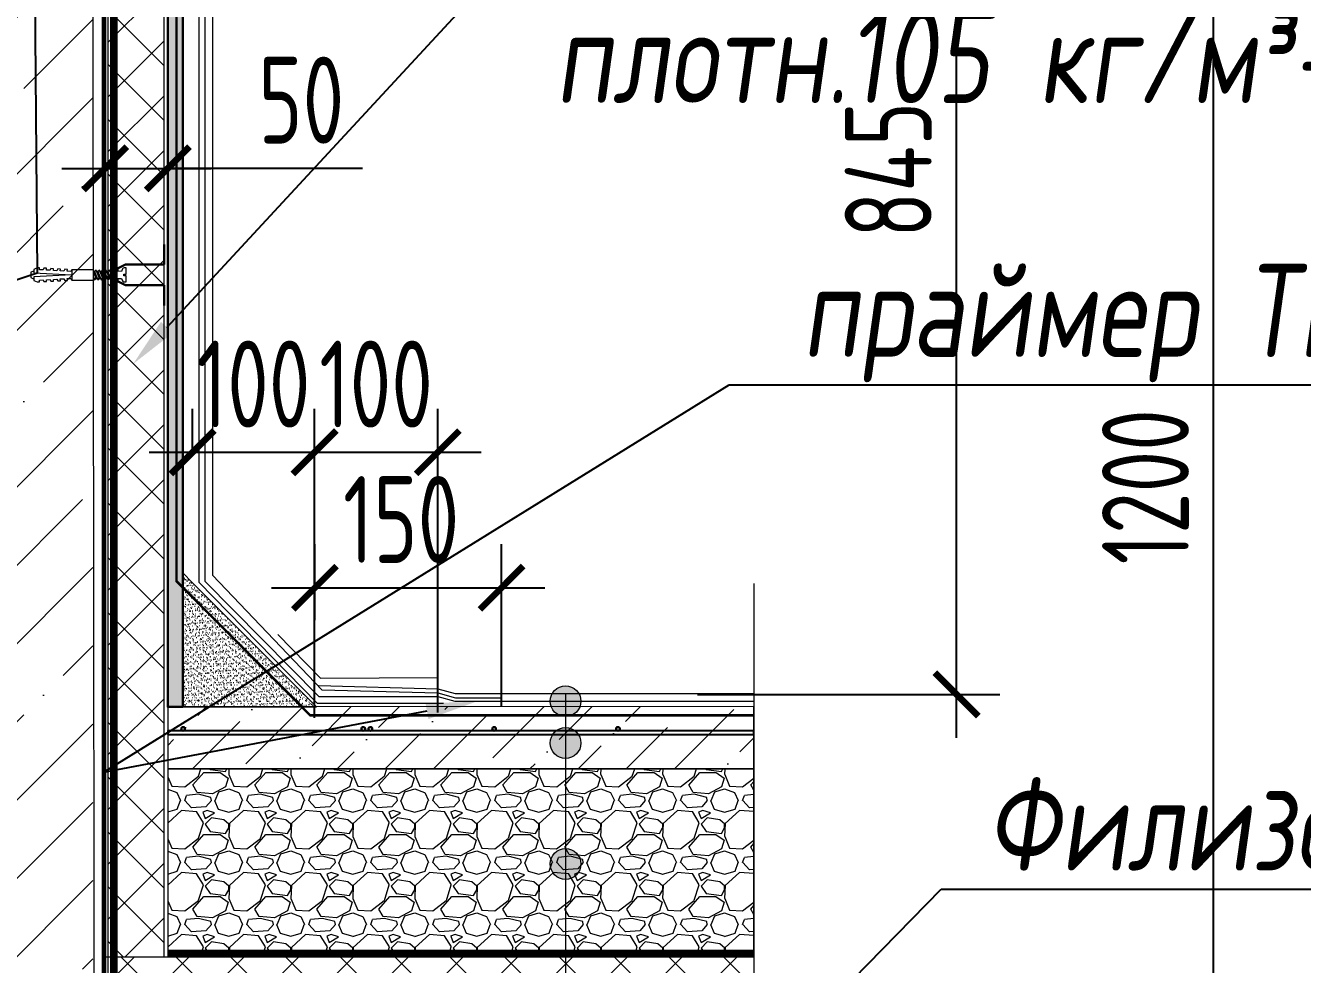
# Model space of a CAD drawing. Header units: millimetres. Extents: x -314343 to 682031, y 21428 to 98936.
# Drawn here: x 431921 to 432951, y 52199 to 52956 of the extents above; entities that cross this region are included whole.
import ezdxf
from ezdxf import colors
from ezdxf.entities.mleader import LeaderData, LeaderLine
from ezdxf.math import Vec2, Vec3

# ---------------------------------------------------------------- set-up
doc = ezdxf.new("R2010")
doc.units = ezdxf.units.MM
doc.header["$MEASUREMENT"] = 0
doc.header["$PDMODE"] = 3
doc.header["$PDSIZE"] = -4
for name, pattern in [('пунктирнаяX2', [12.7, 0, -12.7]), ('штриховая', [19.05, 12.7, -6.35]), ('штриховая 50', [1, 0.5, -0.5])]:
    doc.linetypes.add(name, pattern=pattern)
doc.layers.get('0').update_dxf_attribs({"color": 250, "lineweight": 9})
doc.layers.get('Defpoints').update_dxf_attribs({"color": 6})
for name, color, linetype, lineweight in [('_0', 250, 'Continuous', 9), ('_Выноска', 7, 'Continuous', 15), ('TN-ГИДРОИЗОЛЯЦИЯ БИТУМАЯ нижняя', 173, 'Continuous', 15), ('TN-ГРУНТОВКА', 6, 'Continuous', 15), ('TN-ПАРОИЗОЛЯЦИЯ', 104, 'Continuous', 15), ('АР_Навесной фасад', 147, 'Continuous', 5), ('АР_Тонкие', 250, 'Continuous', 5), ('АР_Утеплитель', 250, 'Continuous', 9), ('Крепеж', 251, 'Continuous', 15), ('Маркировка потолков', 7, 'Continuous', 9)]:
    doc.layers.add(name, color=color, linetype=linetype, lineweight=lineweight)
doc.styles.add('ISOCPEUR', font='isocpeur.ttf', dxfattribs={"width": 0.7})
doc.styles.add('Архитект', font='isocpeur.ttf', dxfattribs={"width": 0.8, "oblique": 8})
doc.dimstyles.new('R_50', dxfattribs={"dimtxt": 140, "dimasz": 30, "dimexe": 20, "dimexo": 0, "dimgap": 20, "dimtad": 1, "dimdec": 0, "dimrnd": 5, "dimzin": 0, "dimdsep": 46, "dimtxsty": 'ISOCPEUR', "dimblk": 'ARCHTICK', "dimcen": 50, "dimdle": 20, "dimclrd": 256, "dimclre": 256, "dimclrt": 256, "dimadec": 0, "dimazin": 0, "dimtfac": 2, "dimtdec": 0, "dimtofl": 0, "dimtmove": 1, "dimatfit": 3, "dimfxl": 1, "dimtvp": 3, "dimtolj": 1, "dimtzin": 0, "dimarcsym": 0})

# ---------------------------------------------------------------- blocks, each defined once
blk = doc.blocks.new('*U252')
blk.add_lwpolyline([(0, -17.582), (0, -1), (2.25, -0.5), (-2.25, 0), (0, 0.5), (0, 26.723)])
blk = doc.blocks.new('_ArchTick')
at = {"color": 0, "linetype": 'ByBlock', "const_width": 0.15}
blk.add_lwpolyline([(-0.5, -0.5), (0.5, 0.5)], dxfattribs=at)
blk = doc.blocks.new('*D371')
at = {"layer": '_0', "lineweight": -2, "ltscale": 500, "transparency": 16777216}
for p, q in [((432672.4, 52381.3), (432672.4, 53297.4)), ((432087.7, 53262.4), (432707.4, 53262.4)), ((432463.5, 52416.3), (432707.4, 52416.3))]:
    blk.add_line(p, q, dxfattribs=at)
at = {"layer": 'Defpoints', "color": 0, "ltscale": 500, "transparency": 16777216}
for p in [(432087.7, 53262.4), (432672.4, 53262.4), (432463.5, 52416.3)]:
    blk.add_point(p, dxfattribs=at)
at = {"layer": '_0', "lineweight": -2, "ltscale": 500, "transparency": 16777216, "xscale": 35, "yscale": 35, "zscale": 35}
for p, rotation in [((432672.4, 53262.4), 90), ((432672.4, 52416.3), 270)]:
    blk.add_blockref('_ArchTick', p, dxfattribs=dict(at, rotation=rotation))
at = {"layer": '_0', "ltscale": 500, "transparency": 16777216, "insert": (432617.4, 52839.3), "char_height": 70, "attachment_point": 5, "rotation": 90, "style": 'ISOCPEUR'}
blk.add_mtext('\\A1;845', dxfattribs=at)
blk = doc.blocks.new('*D372')
at = {"layer": '_0', "lineweight": -2, "ltscale": 500, "transparency": 16777216}
for p, q in [((431985.7, 52770.7), (431985.7, 52875.4)), ((432036.2, 52763.5), (432036.2, 52875.4)), ((431950.7, 52840.4), (432071.2, 52840.4)), ((432193.3, 52840.4), (432036.2, 52840.4))]:
    blk.add_line(p, q, dxfattribs=at)
at = {"layer": 'Defpoints', "color": 0, "ltscale": 500, "transparency": 16777216}
for p in [(432036.2, 52840.4), (431985.7, 52770.7), (432036.2, 52763.5)]:
    blk.add_point(p, dxfattribs=at)
at = {"layer": '_0', "lineweight": -2, "ltscale": 500, "transparency": 16777216, "xscale": 35, "yscale": 35, "zscale": 35, "rotation": 180}
blk.add_blockref('_ArchTick', (431985.7, 52840.4), dxfattribs=at)
at = {"layer": '_0', "lineweight": -2, "ltscale": 500, "transparency": 16777216, "xscale": 35, "yscale": 35, "zscale": 35}
blk.add_blockref('_ArchTick', (432036.2, 52840.4), dxfattribs=at)
at = {"layer": '_0', "ltscale": 500, "transparency": 16777216, "insert": (432143.9, 52895.4), "char_height": 70, "attachment_point": 5, "style": 'ISOCPEUR'}
blk.add_mtext('\\A1;50', dxfattribs=at)
blk = doc.blocks.new('*D373')
at = {"layer": '_0', "lineweight": -2, "ltscale": 500, "transparency": 16777216}
for p, q in [((432879.8, 51949.7), (432879.8, 53217.8)), ((432240.3, 53182.8), (432914.8, 53182.8)), ((432721.6, 51984.7), (432914.8, 51984.7))]:
    blk.add_line(p, q, dxfattribs=at)
at = {"layer": 'Defpoints', "color": 0, "ltscale": 500, "transparency": 16777216}
for p in [(432240.3, 53182.8), (432879.8, 53182.8), (432721.6, 51984.7)]:
    blk.add_point(p, dxfattribs=at)
at = {"layer": '_0', "lineweight": -2, "ltscale": 500, "transparency": 16777216, "xscale": 35, "yscale": 35, "zscale": 35}
for p, rotation in [((432879.8, 53182.8), 90), ((432879.8, 51984.7), 270)]:
    blk.add_blockref('_ArchTick', p, dxfattribs=dict(at, rotation=rotation))
at = {"layer": '_0', "ltscale": 500, "transparency": 16777216, "insert": (432824.8, 52583.7), "char_height": 70, "attachment_point": 5, "rotation": 90, "style": 'ISOCPEUR'}
blk.add_mtext('\\A1;1200', dxfattribs=at)
blk = doc.blocks.new('*D375')
at = {"layer": '_0', "lineweight": -2, "ltscale": 500, "transparency": 16777216}
for p, q in [((432056.2, 52611.5), (432056.2, 52646.5)), ((432154.6, 52397.4), (432154.6, 52646.5)), ((432021.2, 52611.5), (432189.6, 52611.5))]:
    blk.add_line(p, q, dxfattribs=at)
at = {"layer": 'Defpoints', "color": 0, "ltscale": 500, "transparency": 16777216}
for p in [(432056.2, 52611.5), (432154.6, 52611.5), (432154.6, 52397.4)]:
    blk.add_point(p, dxfattribs=at)
at = {"layer": '_0', "lineweight": -2, "ltscale": 500, "transparency": 16777216, "xscale": 35, "yscale": 35, "zscale": 35, "rotation": 180}
blk.add_blockref('_ArchTick', (432056.2, 52611.5), dxfattribs=at)
at = {"layer": '_0', "lineweight": -2, "ltscale": 500, "transparency": 16777216, "xscale": 35, "yscale": 35, "zscale": 35}
blk.add_blockref('_ArchTick', (432154.6, 52611.5), dxfattribs=at)
at = {"layer": '_0', "ltscale": 500, "transparency": 16777216, "insert": (432105.4, 52666.5), "char_height": 70, "attachment_point": 5, "style": 'ISOCPEUR'}
blk.add_mtext('\\A1;100', dxfattribs=at)
blk = doc.blocks.new('*D376')
at = {"layer": '_0', "lineweight": -2, "ltscale": 500, "transparency": 16777216}
for p, q in [((432154.6, 52525.6), (432154.6, 52646.5)), ((432253.9, 52401.7), (432253.9, 52646.5)), ((432119.6, 52611.5), (432288.9, 52611.5))]:
    blk.add_line(p, q, dxfattribs=at)
at = {"layer": 'Defpoints', "color": 0, "ltscale": 500, "transparency": 16777216}
for p in [(432253.9, 52611.5), (432154.6, 52525.6), (432253.9, 52401.7)]:
    blk.add_point(p, dxfattribs=at)
at = {"layer": '_0', "lineweight": -2, "ltscale": 500, "transparency": 16777216, "xscale": 35, "yscale": 35, "zscale": 35, "rotation": 180}
blk.add_blockref('_ArchTick', (432154.6, 52611.5), dxfattribs=at)
at = {"layer": '_0', "lineweight": -2, "ltscale": 500, "transparency": 16777216, "xscale": 35, "yscale": 35, "zscale": 35}
blk.add_blockref('_ArchTick', (432253.9, 52611.5), dxfattribs=at)
at = {"layer": '_0', "ltscale": 500, "transparency": 16777216, "insert": (432204.2, 52666.5), "char_height": 70, "attachment_point": 5, "style": 'ISOCPEUR'}
blk.add_mtext('\\A1;100', dxfattribs=at)
blk = doc.blocks.new('*D377')
at = {"layer": '_0', "lineweight": -2, "ltscale": 500, "transparency": 16777216}
for p, q in [((432154.9, 52476.1), (432154.9, 52537.3)), ((432305.4, 52406.4), (432305.4, 52537.3)), ((432119.9, 52502.3), (432340.4, 52502.3))]:
    blk.add_line(p, q, dxfattribs=at)
at = {"layer": 'Defpoints', "color": 0, "ltscale": 500, "transparency": 16777216}
for p in [(432305.4, 52502.3), (432154.9, 52476.1), (432305.4, 52406.4)]:
    blk.add_point(p, dxfattribs=at)
at = {"layer": '_0', "lineweight": -2, "ltscale": 500, "transparency": 16777216, "xscale": 35, "yscale": 35, "zscale": 35, "rotation": 180}
blk.add_blockref('_ArchTick', (432154.9, 52502.3), dxfattribs=at)
at = {"layer": '_0', "lineweight": -2, "ltscale": 500, "transparency": 16777216, "xscale": 35, "yscale": 35, "zscale": 35}
blk.add_blockref('_ArchTick', (432305.4, 52502.3), dxfattribs=at)
at = {"layer": '_0', "ltscale": 500, "transparency": 16777216, "insert": (432224.4, 52557.3), "char_height": 70, "attachment_point": 5, "style": 'ISOCPEUR'}
blk.add_mtext('\\A1;150', dxfattribs=at)
blk = doc.blocks.new('Дюбель')
at = {"layer": 'Крепеж'}
for points in [[(-48.1, 2.8), (-49, 2.8), (-50.4, 2.1), (-50.4, -2.1), (-49, -2.8), (-48.1, -2.8)], [(-17.5, 4.2), (-18.3, 2.8), (-21.1, 3), (-21, 4.4), (-23.1, 4.5), (-23.9, 3.1), (-26.7, 3.3), (-26.6, 4.7), (-28.7, 4.8), (-29.5, 3.4), (-32.3, 3.6), (-32.2, 5), (-34.3, 5.1), (-35, 3.7), (-37.8, 3.9), (-37.8, 5.3), (-39.9, 5.4), (-40.6, 4), (-43.4, 4.2), (-43.4, 5.6), (-45.5, 5.7), (-48, 4.4), (-48.1, 1.6), (-17.6, 0), (-48.1, -1.6), (-48, -4.4), (-45.5, -5.7), (-43.4, -5.6), (-43.4, -4.2), (-40.6, -4), (-39.9, -5.4), (-37.8, -5.3), (-37.8, -3.9), (-35, -3.7), (-34.3, -5.1), (-32.2, -5), (-32.3, -3.6), (-29.5, -3.4), (-28.7, -4.8), (-26.6, -4.7), (-26.7, -3.3), (-23.9, -3.1), (-23.1, -4.5), (-21, -4.4), (-21.1, -3), (-18.3, -2.8), (-17.5, -4.2)], [(0, -4.2), (0, 4.2), (-17.5, 4.2), (-17.5, -4.2), (0, -4.2)]]:
    blk.add_lwpolyline(points, dxfattribs=at)
blk = doc.blocks.new('*D410')
at = {"layer": '_0', "lineweight": -2, "ltscale": 500, "transparency": 16777216}
for p, q in [((431635.9, 52825), (431635.9, 53798.5)), ((432049.8, 53239.7), (432049.8, 53798.5)), ((431600.9, 53763.5), (432084.8, 53763.5))]:
    blk.add_line(p, q, dxfattribs=at)
at = {"layer": 'Defpoints', "color": 0, "ltscale": 500, "transparency": 16777216}
for p in [(432049.8, 53763.5), (432049.8, 53239.7), (431635.9, 52825)]:
    blk.add_point(p, dxfattribs=at)
at = {"layer": '_0', "lineweight": -2, "ltscale": 500, "transparency": 16777216, "xscale": 35, "yscale": 35, "zscale": 35, "rotation": 180}
blk.add_blockref('_ArchTick', (431635.9, 53763.5), dxfattribs=at)
at = {"layer": '_0', "lineweight": -2, "ltscale": 500, "transparency": 16777216, "xscale": 35, "yscale": 35, "zscale": 35}
blk.add_blockref('_ArchTick', (432049.8, 53763.5), dxfattribs=at)
at = {"layer": '_0', "ltscale": 500, "transparency": 16777216, "insert": (431842.8, 53818.5), "char_height": 70, "attachment_point": 5, "style": 'ISOCPEUR'}
blk.add_mtext('\\A1;415', dxfattribs=at)

msp = doc.modelspace()

# ---------------------------------------------------------------- hatches: boundary and pattern name
at = {"lineweight": 9, "transparency": 33554559}
h = msp.add_hatch(dxfattribs=at)
h.set_pattern_fill('AR-SAND', color=256, scale=5)
h.set_pattern_definition([(37.5000203, (-114.9605, -11289.561), (-0.31497021, 9.63411873), [0, -7.6, 0, -8.5, 0, -8.125]), (7.5000203, (-114.96, -11289.561), (8.8488785, 14.11073347), [0, -4.1, 0, -6.85, 0, -2.625]), (327.5000203, (-121.1105, -11289.561), (15.5707093, 0.0283008), [0, -2.5, 0, -9, 0, -11.75]), (317.5000203, (-121.11, -11289.561), (15.03063146, 4.38838316), [0, -1.25, 0, -5.9, 0, -6.75])])
h.paths.add_polyline_path([(432048.2, 53217.2), (432036.2, 53217.2), (432036.2, 52406.2), (432048.2, 52406.3)])
h = msp.add_hatch(dxfattribs=at)
h.set_pattern_fill('AR-SAND', color=256, scale=2)
h.set_pattern_definition([(37.50002035, (387.3616, -7329.3242), (-0.125988085, 3.853647493), [0, -3.04, 0, -3.4, 0, -3.25]), (7.5000203, (387.3616, -7329.324), (3.539551406, 5.64429339), [0, -1.64, 0, -2.74, 0, -1.05]), (327.50002035, (384.9016, -7329.324), (6.22828372, 0.01132032), [0, -1, 0, -3.6, 0, -4.7]), (317.5000203, (384.9016, -7329.324), (6.012252586, 1.755353265), [0, -0.5, 0, -2.36, 0, -2.7])])
h.paths.add_polyline_path([(432048.2, 52514.2), (432048.2, 52406.2), (432156.1, 52406.3)])
h = msp.add_hatch(dxfattribs=at)
h.set_pattern_fill('ANSI36', color=256, scale=8.657649)
h.set_pattern_definition([(45, (430879.467, 51879.28), (14.5777, 53.4517), [68.7201, -13.744, 0, -13.744])])
h.paths.add_polyline_path([(432508.9, 52406.5), (432036.2, 52406.2), (432036.2, 52356.2), (432508.9, 52356.2)])
h = msp.add_hatch(dxfattribs=at)
h.set_pattern_fill('GRAVEL', color=256, scale=50)
h.set_pattern_definition([(228.0127875, (-178.9605, -12269.562), (-400, -450), [6.7268, -665.9544024]), (184.9697407, (-183.4605, -12274.562), (600, 50), [11.5434, -1142.796238]), (132.5104471, (-194.9605, -12275.562), (500, -550), [8.1394, -805.80163]), (267.273689, (-214.4605, -12288.062), (50, 1000), [10.5119, -1040.677902]), (292.8336542, (-214.9605, -12298.562), (-250, 600), [10.30775, -1020.4686564]), (357.273689, (-210.9605, -12308.062), (-1000, 50), [10.5119, -1040.677902]), (37.69424047, (-200.4605, -12308.562), (-650, -500), [13.90145, -1376.2424274]), (72.25532837, (-189.4605, -12300.062), (350, 1100), [13.1244, -1299.316075]), (121.4295656, (-185.4605, -12287.562), (-400, 650), [10.5475, -1044.2036555]), (175.2363583, (-190.9605, -12278.562), (550, -50), [12.0416, -590.038129]), (222.3974378, (-202.9605, -12277.562), (-600, -550), [15.5724, -1541.66875]), (138.8140748, (-164.9605, -12288.562), (-350, 300), [5.31505, -526.1922406]), (171.4692344, (-168.9605, -12285.062), (650, -100), [10.11185, -1001.075571]), (225, (-178.96, -12283.562), (-6e-15, -50), [7.07105, -63.639628]), (203.1985905, (-182.4605, -12277.562), (250, 100), [3.8079, -376.9807553]), (291.8014095, (-185.9605, -12279.062), (-50, 150), [5.38515, -263.8730904]), (30.9637565, (-183.9605, -12284.062), (150, 100), [8.74645, -282.801145]), (161.565051, (-176.46, -12279.562), (100, -50), [6.32455, -151.789333]), (16.3895403, (-214.9605, -12279.062), (500, 150), [8.86, -877.1422573]), (70.3461759, (-206.4605, -12276.562), (-200, -550), [7.43305, -735.8703874]), (293.1985905, (-176.4605, -12269.562), (-100, 250), [7.61575, -373.1729053]), (343.6104597, (-173.4605, -12276.562), (-500, 150), [8.86, -877.1422573]), (339.4439548, (-214.9605, -12310.062), (-250, 100), [8.544, -418.656187]), (294.7751406, (-206.9605, -12313.062), (-250, 550), [7.1589, -708.732153]), (66.8014095, (-175.9605, -12319.562), (100, 250), [7.61575, -373.1729053]), (17.3540246, (-172.9605, -12312.562), (-650, -200), [8.38155, -829.7711807]), (69.4439548, (-200.4605, -12319.562), (-100, -250), [4.272, -422.928187]), (101.3099325, (-178.96, -12319.562), (-50, 200), [2.5495, -252.4014757]), (165.9637565, (-179.46, -12317.062), (150, -50), [10.30775, -195.847531]), (186.00900596, (-189.4605, -12314.562), (500, 50), [9.5525, -945.696159]), (303.6900675, (-183.96, -12288.562), (-50, 100), [7.2111, -173.066464]), (353.1572266, (-179.9605, -12294.562), (850, -100), [12.5897, -1246.378131]), (60.9453959, (-167.4605, -12296.062), (-200, -350), [5.1478, -509.633707]), (90, (-164.96, -12291.56), (-50, 50), [3, -47]), (120.2564372, (-190.4605, -12313.062), (200, -350), [6.9462, -687.6759995]), (48.0127875, (-193.9605, -12307.062), (400, 450), [13.4536, -659.2276024]), (0, (-184.96, -12297.06), (50, 50), [13, -37]), (325.3048465, (-171.9605, -12297.062), (500, -350), [7.9057, -782.663715]), (254.0546041, (-165.4605, -12301.562), (-50, -200), [7.2801, -356.7253945]), (207.64597536, (-167.4605, -12308.562), (-950, -500), [11.85325, -1173.473709]), (175.42607874, (-177.9605, -12314.062), (-650, 50), [12.53995, -1241.4536704])])
h.paths.add_polyline_path([(432508.9, 52356.2), (432036.2, 52356.2), (432036.2, 52204.7), (432508.9, 52204.7)])
at = {"layer": '_Выноска'}
h = msp.add_hatch(color=256, dxfattribs=at)
edge = h.paths.add_edge_path()
edge.add_arc((432357, 52410.8), 12.4, 0, 360)
h = msp.add_hatch(color=256, dxfattribs=at)
edge = h.paths.add_edge_path()
edge.add_arc((432357, 52410.8), 12.4, 0, 360)
h = msp.add_hatch(color=256, dxfattribs=at)
edge = h.paths.add_edge_path()
edge.add_arc((432357, 52377.1), 12.4, 0, 360)
h = msp.add_hatch(color=256, dxfattribs=at)
edge = h.paths.add_edge_path()
edge.add_arc((432357, 52377.1), 12.4, 0, 360)
h = msp.add_hatch(color=256, dxfattribs=at)
edge = h.paths.add_edge_path()
edge.add_arc((432357, 52279.6), 12.4, 0, 360)
h = msp.add_hatch(color=256, dxfattribs=at)
edge = h.paths.add_edge_path()
edge.add_arc((432357, 52279.6), 12.4, 0, 360)
at = {"layer": 'АР_Утеплитель', "lineweight": 9, "ltscale": 500}
h = msp.add_hatch(dxfattribs=at)
h.set_pattern_fill('ANSI37', color=251, scale=250, angle=-90)
h.set_pattern_definition([(315, (-217.965, -12319.562), (22.097087, 22.097087), []), (45, (-217.965, -12319.562), (-22.097087, 22.097087), [])])
h.paths.add_polyline_path([(432033.2, 53182.8), (431987.8, 53182.8), (431987.8, 52204.7), (432033.2, 52204.7)])
h = msp.add_hatch(dxfattribs=at)
h.set_pattern_fill('ANSI37', color=251, scale=250, angle=-90)
h.set_pattern_definition([(315, (-237.292, -12169.562), (22.097087, 22.097087), []), (45, (-237.292, -12169.562), (-22.097087, 22.097087), [])])
h.paths.add_polyline_path([(432508.9, 52154.7), (432508.9, 52204.7), (431987.8, 52204.7), (431987.8, 52154.7)])
at = {"layer": 'Маркировка потолков', "lineweight": 9, "ltscale": 5000, "transparency": 33554610}
h = msp.add_hatch(dxfattribs=at)
h.set_pattern_fill('ANSI35', color=256, scale=356.9777)
h.set_pattern_definition([(45, (437.36, -7329.32), (-63.105338, 63.105338), []), (45, (500.47, -7329.32), (-63.105338, 63.105338), [111.555531, -22.311106, 0, -22.311106])])
h.paths.add_polyline_path([(431782.8, 51984.7), (431977.3, 51984.8), (431977.3, 51766), (431783, 51765.9), (431782.8, 51956.3), (431782.8, 51570.8), (431975.7, 51570.8), (431975.7, 53172.8), (431782.8, 53172.8)])

# ---------------------------------------------------------------- linework, layer by layer
at = {"lineweight": 20}
for points in [[(432508.9, 52406.5), (432036.2, 52406.2), (432036.2, 52356.2), (432508.9, 52356.2)], [(432508.9, 52356.2), (432036.2, 52356.2), (432036.2, 52204.7), (432508.9, 52204.7)]]:
    msp.add_lwpolyline(points, close=True, dxfattribs=at)
at = {"lineweight": 25}
msp.add_lwpolyline([(432036.2, 52384), (432508.9, 52384), (432508.9, 52387), (432036.2, 52387)], close=True, dxfattribs=at)
at = {"lineweight": 30}
for centre in [(432048.5, 52388.5), (432193.9, 52388.5), (432199.6, 52388.5), (432299.4, 52388.5), (432399.3, 52388.5)]:
    msp.add_circle(centre, 1.5, dxfattribs=at)
at = {"layer": '_0', "color": 7, "ltscale": 500}
for p, q in [((432036.2, 53214.2), (432036.2, 52204.7)), ((431987.8, 53182.8), (431987.8, 51984.7)), ((431985.7, 52204.7), (432508.9, 52204.7))]:
    msp.add_line(p, q, dxfattribs=at)
at = {"layer": '_0', "color": 7}
for p, q in [((431987.8, 53182.8), (431987.8, 52004.7)), ((432033.2, 52204.7), (432033.2, 53182.8))]:
    msp.add_line(p, q, dxfattribs=at)
at = {"layer": '_0', "color": 1, "ltscale": 500}
msp.add_line((432036.2, 52356.2), (432508.9, 52356.2), dxfattribs=at)
at = {"layer": '_0', "color": 7, "lineweight": 30, "ltscale": 500}
msp.add_lwpolyline([(432047.2, 53217.2), (432036.2, 53217.2), (432036.2, 52406.2), (432048.2, 52406.2), (432048.2, 53217.2)], close=True, dxfattribs=at)
at = {"layer": '_0', "color": 7}
msp.add_lwpolyline([(431977.7, 51570.8), (431975.7, 53172.8), (431781.3, 53172.8), (431783.2, 51570.8)], dxfattribs=at)
at = {"layer": '_0', "color": 1, "ltscale": 500}
for points in [[(432061.2, 53085.1), (432061.2, 52506.9), (432156.8, 52409.1), (432258.7, 52409.1)], [(432066.2, 53085.1), (432066.2, 52507.7), (432158, 52414.5), (432253.9, 52414.5), (432267.6, 52410.8), (432508.9, 52410.8)], [(432072.2, 53085.1), (432072.2, 52512.5), (432160.5, 52419.9), (432253.9, 52417.5), (432268.2, 52413.4), (432305.4, 52413.4)], [(432124.9, 52464.5), (432159.5, 52429.4), (432253.9, 52429.8)], [(432158, 52423.5), (432253.9, 52420.8), (432268, 52417), (432508.9, 52417)]]:
    msp.add_lwpolyline(points, dxfattribs=at)
at = {"layer": '_0', "color": 1, "lineweight": 30, "ltscale": 500}
for points in [[(431995.7, 52757.3), (431995.7, 52759.6), (432002, 52763), (432033.2, 52763), (432033.2, 52779.1)], [(431995.7, 52751.7), (431995.7, 52749.5), (432002, 52746.1), (432033.2, 52746.1), (432033.2, 52729.9)]]:
    msp.add_lwpolyline(points, dxfattribs=at)
at = {"layer": '_0', "color": 8}
msp.add_lwpolyline([(432048.2, 52514.2), (432048.2, 52406.2), (432156.1, 52406.3), (432056.2, 52506.2)], close=True, dxfattribs=at)
at = {"layer": '_0', "color": 7, "ltscale": 500}
for points in [[(432357, 52417), (432357, 51262.1), (433235.7, 51262.1)], [(432508.9, 52209.8), (432036.2, 52209.8), (432036.2, 52204.7), (432508.9, 52204.7)]]:
    msp.add_lwpolyline(points, dxfattribs=at)
at = {"layer": '_Выноска'}
for centre in [(432357, 52410.8), (432357, 52410.8), (432357, 52377.1), (432357, 52377.1), (432357, 52279.6), (432357, 52279.6)]:
    msp.add_circle(centre, 12.4, dxfattribs=at)
at = {"layer": 'TN-ГИДРОИЗОЛЯЦИЯ БИТУМАЯ нижняя', "linetype": 'штриховая 50', "ltscale": 150, "const_width": 5}
msp.add_lwpolyline([(432036.3, 52207.3), (432508.9, 52207.3)], dxfattribs=at)
at = {"layer": 'TN-ГРУНТОВКА', "linetype": 'штриховая', "const_width": 2}
for points in [[(432508.9, 52399.4), (432151.1, 52399.4), (432043.2, 52507.6), (432043.2, 53221.9), (432033.7, 53236.5), (431628.2, 53266.6)], [(431983.9, 53182.8), (431983.9, 51984.7)]]:
    msp.add_lwpolyline(points, dxfattribs=at)
at = {"layer": 'TN-ПАРОИЗОЛЯЦИЯ', "linetype": 'Continuous', "ltscale": 40}
for p, q in [((431990, 53182.8), (431990, 51997.7)), ((431995, 53182.8), (431995, 52002.7))]:
    msp.add_line(p, q, dxfattribs=at)
at = {"layer": 'TN-ПАРОИЗОЛЯЦИЯ', "linetype": 'пунктирнаяX2', "ltscale": 40}
msp.add_line((431992.5, 53182.8), (431992.5, 52000.2), dxfattribs=at)
at = {"layer": 'TN-ПАРОИЗОЛЯЦИЯ', "linetype": 'штриховая 50', "ltscale": 40, "const_width": 5}
msp.add_lwpolyline([(432112.1, 52000.2), (431992.5, 52000.2), (431992.5, 53182.8)], dxfattribs=at)
at = {"layer": 'АР_Навесной фасад', "color": 18, "lineweight": 30, "ltscale": 100, "true_color": 0x000000}
msp.add_lwpolyline([(431775.9, 51570.8), (431775.9, 53182.8), (431985.7, 53182.8), (431985.7, 51984.7)], dxfattribs=at)
at = {"layer": 'Крепеж'}
msp.add_lwpolyline([(431976.2, 52751.7), (431998.8, 52751.7), (431999.6, 52749.7, 0.300062), (432001, 52748.8), (432002.7, 52748.8), (432002.7, 52753.8), (432000.7, 52753.8), (432000.7, 52755.2), (432002.7, 52755.2), (432002.7, 52760.2), (432001, 52760.2, 0.300062), (431999.6, 52759.3), (431998.8, 52757.3), (431976.2, 52757.4)], format="xyb", dxfattribs=at)
msp.add_lwpolyline([(431976.2, 52752.7), (431977.1, 52750.6), (431978.5, 52751.7), (431976.2, 52757.1)], dxfattribs=at)
for points in [[(431977, 52757.3), (431979.8, 52750.6), (431981.2, 52751.7), (431978.4, 52758.4)], [(431979.7, 52757.3), (431982.5, 52750.6), (431983.9, 52751.7), (431981.1, 52758.4)], [(431982.4, 52757.3), (431985.2, 52750.6), (431986.6, 52751.7), (431983.8, 52758.4)], [(431985.1, 52757.3), (431987.9, 52750.6), (431989.3, 52751.7), (431986.5, 52758.4)], [(431987.8, 52757.3), (431990.6, 52750.6), (431992, 52751.7), (431989.2, 52758.4)]]:
    msp.add_lwpolyline(points, close=True, dxfattribs=at)

# ---------------------------------------------------------------- block references
at = {"ltscale": 100, "xscale": 23.79851555813043, "yscale": 23.79851555813043, "zscale": 23.79851555813043, "rotation": 180}
msp.add_blockref('*U252', (432508.9, 52087.3), dxfattribs=at)
at = {"layer": 'Крепеж'}
msp.add_blockref('Дюбель', (431976.2, 52754.5), dxfattribs=at)

# ---------------------------------------------------------------- dimensions: what is measured, and where the dimension line sits
at = {"layer": '_0', "color": 1, "ltscale": 500}
dim = msp.add_linear_dim(base=(432049.8, 53763.5), p1=(431635.9, 52825), p2=(432049.8, 53239.7), dimstyle='R_50', override={"dimtxt": 70, "dimasz": 35, "dimexe": 35, "dimpost": '\\X', "dimdle": 35}, dxfattribs=at)
dim.commit()
dim.dimension.update_dxf_attribs({"geometry": '*D410', "text_midpoint": (431842.8, 53818.5)})
for base, p1, p2, picture, middle in [((432672.4, 53262.4), (432463.5, 52416.3), (432087.7, 53262.4), '*D371', (432617.4, 52839.3)), ((432879.8, 53182.8), (432721.6, 51984.7), (432240.3, 53182.8), '*D373', (432824.8, 52583.7))]:
    dim = msp.add_linear_dim(base=base, p1=p1, p2=p2, angle=90, dimstyle='R_50', override={"dimtxt": 70, "dimasz": 35, "dimexe": 35, "dimpost": '\\X', "dimdle": 35}, dxfattribs=at)
    dim.commit()
    dim.dimension.update_dxf_attribs({"geometry": picture, "text_midpoint": middle})
for base, p1, p2, picture, middle in [((432036.2071, 52840.4262), (431985.7082, 52770.7142), (432036.2071, 52763.4766), '*D372', (432143.8907, 52814.8958)), ((432154.6, 52611.5), (432056.2, 52611.5), (432154.6, 52397.4), '*D375', (432105.4, 52611.5)), ((432253.9, 52611.5), (432154.6, 52525.6), (432253.9, 52401.7), '*D376', (432204.2, 52611.5)), ((432305.4251, 52502.3157), (432154.9262, 52476.1266), (432305.4251, 52406.35), '*D377', (432224.3616, 52502.3157))]:
    dim = msp.add_linear_dim(base=base, p1=p1, p2=p2, dimstyle='R_50', override={"dimtxt": 70, "dimasz": 35, "dimexe": 35, "dimpost": '\\X', "dimdle": 35}, dxfattribs=at)
    dim.commit()
    dim.dimension.update_dxf_attribs({"geometry": picture, "text_midpoint": middle, "dimtype": 160})

# ---------------------------------------------------------------- leaders
at = {"layer": 'АР_Тонкие', "lineweight": 15}
ml = msp.add_multileader_mtext('Standard', dxfattribs=at)
ml.set_content('Саморез 4,8х50мм', color=256, style='Архитект')
ml.set_leader_properties()
ml.build(insert=Vec2(0, 0))
ml.multileader.update_dxf_attribs({"text_left_attachment_type": 6, "text_right_attachment_type": 6, "dogleg_length": 25.2, "arrow_head_size": 40})
ctx = ml.context
ctx.base_point, ctx.char_height, ctx.arrow_head_size, ctx.landing_gap_size, ctx.plane_origin = Vec3(430667.2, 52819.2), 75, 40, 33.3, Vec3(436447.4, 54593.7)
ctx.left_attachment, ctx.right_attachment = 6, 6
notes = []
notes.append((ctx, [(0, (1, 1, 0), (431450.3, 52819.2), (-1, 0), 10.1, [(2, [(431929, 53164), (431847.3, 53172.8)], 0, [])])]))
ctx.mtext.insert, ctx.mtext.width, ctx.mtext.defined_height, ctx.mtext.flow_direction = Vec3(430700.5, 52916.7), 719.224, 721.8, 5
ml = msp.add_multileader_mtext('Standard', dxfattribs=at)
ml.set_content('Дюбели', color=256, style='Архитект')
ml.set_leader_properties()
ml.build(insert=Vec2(0, 0))
ml.multileader.update_dxf_attribs({"text_left_attachment_type": 6, "text_right_attachment_type": 6, "dogleg_length": 25.2, "arrow_head_size": 40})
ctx = ml.context
ctx.base_point, ctx.char_height, ctx.arrow_head_size, ctx.landing_gap_size, ctx.plane_origin = Vec3(431077.6, 52588.2), 75, 40, 33.3, Vec3(436475.4, 54425.7)
ctx.left_attachment, ctx.right_attachment = 6, 6
notes.append((ctx, [(0, (1, 1, 0), (431424.5, 52588.2), (-1, 0), 7.12, [(0, [(431927.6, 53111.3), (431930.9, 52756)], 0, [])])]))
ctx.mtext.insert, ctx.mtext.width, ctx.mtext.defined_height, ctx.mtext.flow_direction = Vec3(431110.9, 52678.2), 5276.741, 721.8, 5
ml = msp.add_multileader_mtext('Standard', dxfattribs=at)
ml.set_content('Дюбели', color=256, style='Архитект')
ml.set_leader_properties()
ml.build(insert=Vec2(0, 0))
ml.multileader.update_dxf_attribs({"text_left_attachment_type": 6, "text_right_attachment_type": 6, "dogleg_length": 25.2, "arrow_head_size": 40})
ctx = ml.context
ctx.base_point, ctx.char_height, ctx.arrow_head_size, ctx.landing_gap_size, ctx.plane_origin = Vec3(427530.2, 52576.2), 75, 40, 33.3, Vec3(432928, 54413.8)
ctx.left_attachment, ctx.right_attachment = 6, 6
notes.append((ctx, [(0, (1, 1, 0), (427877, 52576.2), (-1, 0), 7.12, [(0, [(428419.5, 53104.4), (428420, 52754.4)], 0, [])])]))
ctx.mtext.insert, ctx.mtext.width, ctx.mtext.defined_height, ctx.mtext.flow_direction = Vec3(427563.5, 52666.2), 5276.741, 721.8, 5
ml = msp.add_multileader_mtext('Standard', dxfattribs=at)
ml.set_content('мин.ватная плита\\Pплотн.105 кг/м³-50 мм.', color=256, style='Архитект')
ml.set_leader_properties()
ml.build(insert=Vec2(0, 0))
ml.multileader.update_dxf_attribs({"text_left_attachment_type": 6, "text_right_attachment_type": 6, "dogleg_length": 50, "arrow_head_size": 40})
ctx = ml.context
ctx.base_point, ctx.char_height, ctx.arrow_head_size, ctx.landing_gap_size, ctx.plane_origin = Vec3(432315, 53003.1), 75, 40, 33.3, Vec3(436833.7, 53919.8)
ctx.left_attachment, ctx.right_attachment = 6, 6
notes.append((ctx, [(1, (1, 1, 0), (432304.8, 53003.1), (1, 0), 10.2, [(1, [(432008.3, 52682.8)], 0, [])])]))
ctx.mtext.insert, ctx.mtext.width, ctx.mtext.defined_height, ctx.mtext.flow_direction = Vec3(432348.4, 53093.1), 1024.357, 721.8, 5
ml = msp.add_multileader_mtext('Standard', dxfattribs=at)
ml.set_content('праймер ТН №08', color=256, style='Архитект')
ml.set_leader_properties()
ml.build(insert=Vec2(0, 0))
ml.multileader.update_dxf_attribs({"text_left_attachment_type": 6, "text_right_attachment_type": 6, "dogleg_length": 50, "arrow_head_size": 40})
ctx = ml.context
ctx.base_point, ctx.char_height, ctx.arrow_head_size, ctx.landing_gap_size, ctx.plane_origin = Vec3(432514.3, 52665.8), 75, 40, 33.3, Vec3(436833.7, 53651.6)
ctx.left_attachment, ctx.right_attachment = 6, 6
notes.append((ctx, [(1, (1, 1, 0), (432489.1, 52665.8), (1, 0), 25.2, [(0, [(432284.5, 52410.3), (431984, 52353.3)], 0, [])])]))
ctx.mtext.insert, ctx.mtext.width, ctx.mtext.defined_height, ctx.mtext.flow_direction = Vec3(432547.6, 52763.3), 1024.357, 721.8, 5
ml = msp.add_multileader_mtext('Standard', dxfattribs=at)
ml.set_content('Филизол Н ТПП 4.0', color=256, style='Архитект')
ml.set_leader_properties()
ml.build(insert=Vec2(0, 0))
ml.multileader.update_dxf_attribs({"text_left_attachment_type": 6, "text_right_attachment_type": 6, "dogleg_length": 50, "arrow_head_size": 40})
ctx = ml.context
ctx.base_point, ctx.char_height, ctx.arrow_head_size, ctx.landing_gap_size, ctx.plane_origin = Vec3(432663.5, 52259.2), 75, 40, 33.3, Vec3(437250.2, 53293.1)
ctx.left_attachment, ctx.right_attachment = 6, 6
notes.append((ctx, [(1, (1, 1, 0), (432660.1, 52259.2), (1, 0), 3.37, [(0, [(431987.8, 52144.3), (432400.5, 51994.7)], 0, [])])]))
ctx.mtext.insert, ctx.mtext.width, ctx.mtext.defined_height, ctx.mtext.flow_direction = Vec3(432696.8, 52349.2), 1024.357, 721.8, 5
for ctx, leaders in notes:
    for number, flags, end, landing, length, lines in leaders:
        leader = LeaderData()
        leader.index, (leader.has_last_leader_line, leader.has_dogleg_vector, leader.attachment_direction) = number, flags
        leader.last_leader_point, leader.dogleg_vector, leader.dogleg_length = Vec3(end), Vec3(landing), length
        for number, points, colour, breaks in lines:
            line = LeaderLine()
            line.index, line.vertices, line.color, line.breaks = number, Vec3.list(points), colors.encode_raw_color(colour), breaks
            leader.lines.append(line)
        ctx.leaders.append(leader)

doc.saveas('drawing.dxf')
